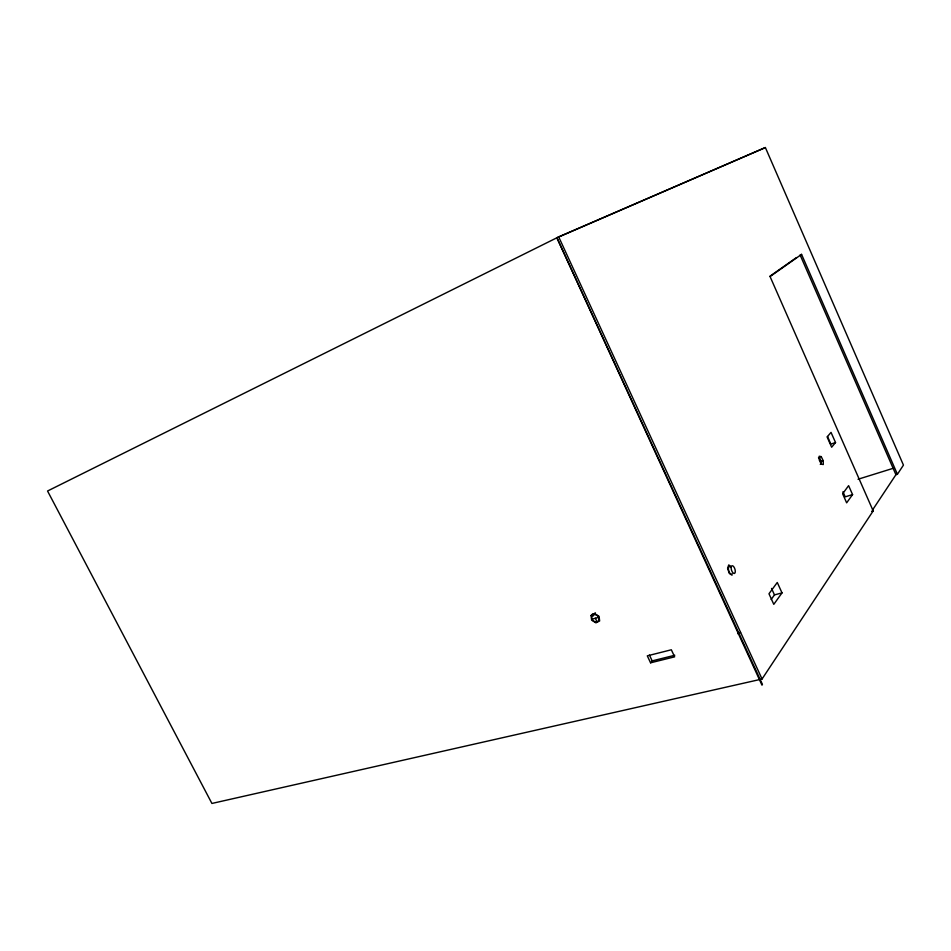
<?xml version="1.0" encoding="UTF-8"?>
<svg xmlns="http://www.w3.org/2000/svg" width="951" height="951" viewBox="0 0 951 951"><rect width="100%" height="100%" fill="white"/><g stroke="black" fill="none" stroke-linecap="round" stroke-linejoin="round"><path stroke-width="1.43" d="M897.399 474.264L903.45 465.122L765.377 147.548L558.689 236.882L47.55 491.013L211.918 803.452L762.048 679.026L873.184 510.901L770.06 276.563L801.562 254.381L897.399 474.264L895.925 474.715L872.447 510.128M782.007 592.889L773.793 604.349L768.967 593.757L777.276 582.476L782.007 592.889L774.483 594.898L771.166 599.475M852.572 494.603L846.64 502.853L842.634 493.783L848.613 485.652L852.572 494.603L845.213 496.838L842.955 491.738M737.94 633.794L740.567 632.32M835.525 442.548L831.649 447.232L827.12 436.973L831.031 432.372L835.525 442.548L830.853 444.093L827.501 436.485M650.579 662.811L674.639 656.844L671.335 649.783L647.298 655.845L650.579 662.811L652.172 660.897L674.782 655.263M591.046 615.57L594.755 613.633L599.059 616.319L599.641 620.944L595.932 622.857L591.641 620.171L591.046 615.57L592.83 613.74L593.127 616.034M769.763 276.349L796.486 257.566M765.377 147.548L556.894 237.774L761.977 685.172L762.452 684.458L556.894 237.774M801.562 254.381L800.124 254.999L895.925 474.715M821.224 456.623L819.239 456.23L819.275 460.011L821.307 464.171L823.281 464.54L823.245 460.771L821.224 456.623L819.156 457.3L821.165 461.449L821.2 463.957M821.165 461.449L823.245 460.771M858.04 479.245L893.488 468.213M871.639 511.353L873.184 510.901M592.069 619.172L598.631 617.33M732.044 575.212L729.262 573.382L727.598 568.222L728.728 564.93L730.57 566.154M595.338 618.257L597.026 621.811M649.45 655.096L652.172 660.897M558.689 236.882L762.048 679.026M771.546 588.431L774.483 594.898M732.151 573.893A4.042 1.795 72.8 0 1 729.524 572.645A4.042 1.795 72.8 0 1 728.49 567.652A4.042 1.795 72.8 0 1 730.76 567.188M593.436 615.44A4.054 3.245 44.3 0 1 594.018 613.799M594.637 613.229A4.054 3.245 44.3 0 1 595.433 612.86M818.466 457.8A3.483 1.296 70.9 0 1 820.582 461.211A3.483 1.296 70.9 0 1 820.285 464.373M591.736 618.209A4.066 3.257 44.4 0 0 597.822 621.455A4.066 3.257 44.4 0 0 596.479 615.083A4.066 3.257 44.4 0 0 591.736 618.209M731.141 567.402A4.042 1.783 72.7 0 0 734.017 573.501A4.042 1.783 72.7 0 0 734.469 567.937A4.042 1.783 72.7 0 0 731.141 567.402"/></g></svg>
